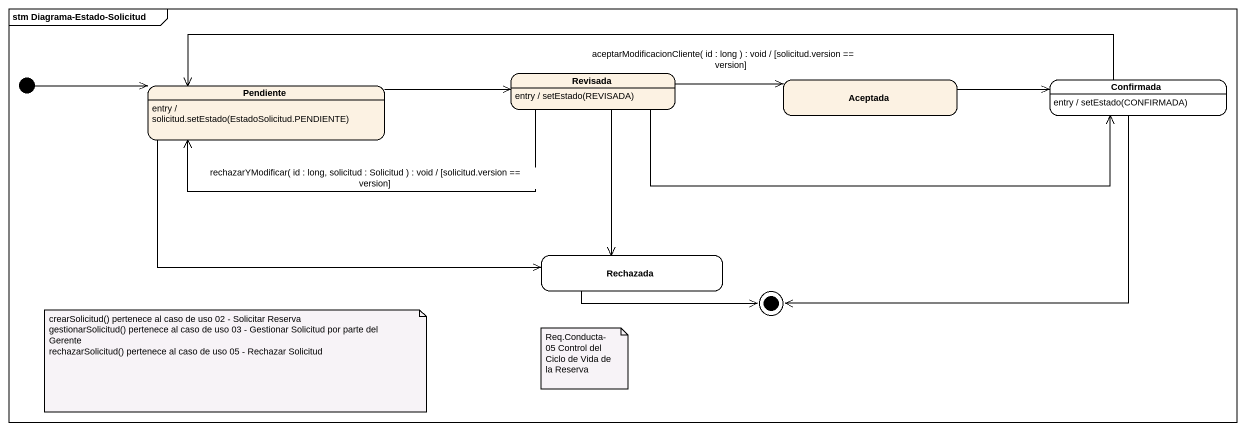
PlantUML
@startuml
mainframe stm Diagrama-Estado-Solicitud
hide empty description
state Pendiente
Pendiente : entry / solicitud.setEstado(EstadoSolicitud.PENDIENTE)
state Revisada
Revisada : entry / setEstado(REVISADA)
state Aceptada
state Confirmada #FFFFFF
Confirmada : entry / setEstado(CONFIRMADA)
state Rechazada #FFFFFF
[*] -right-> Pendiente
Pendiente -right-> Revisada
Pendiente -right-> Rechazada
Revisada -left-> Pendiente : rechazarYModificar( id : long, solicitud : Solicitud ) : void / [solicitud.version == version]
Revisada -right-> Aceptada : aceptarModificacionCliente( id : long ) : void / [solicitud.version == version]
Revisada -right-> Confirmada
Revisada --> Rechazada
Aceptada -right-> Confirmada
Confirmada -left-> Pendiente
Confirmada -left-> [*]
Rechazada -right-> [*]
note as N1
  crearSolicitud() pertenece al caso de uso 02 - Solicitar Reserva
  gestionarSolicitud() pertenece al caso de uso 03 - Gestionar Solicitud por parte del Gerente
  rechazarSolicitud() pertenece al caso de uso 05 - Rechazar Solicitud
end note
note as N2
  Req.Conducta-05 Control del Ciclo de Vida de la Reserva
end note
@enduml
